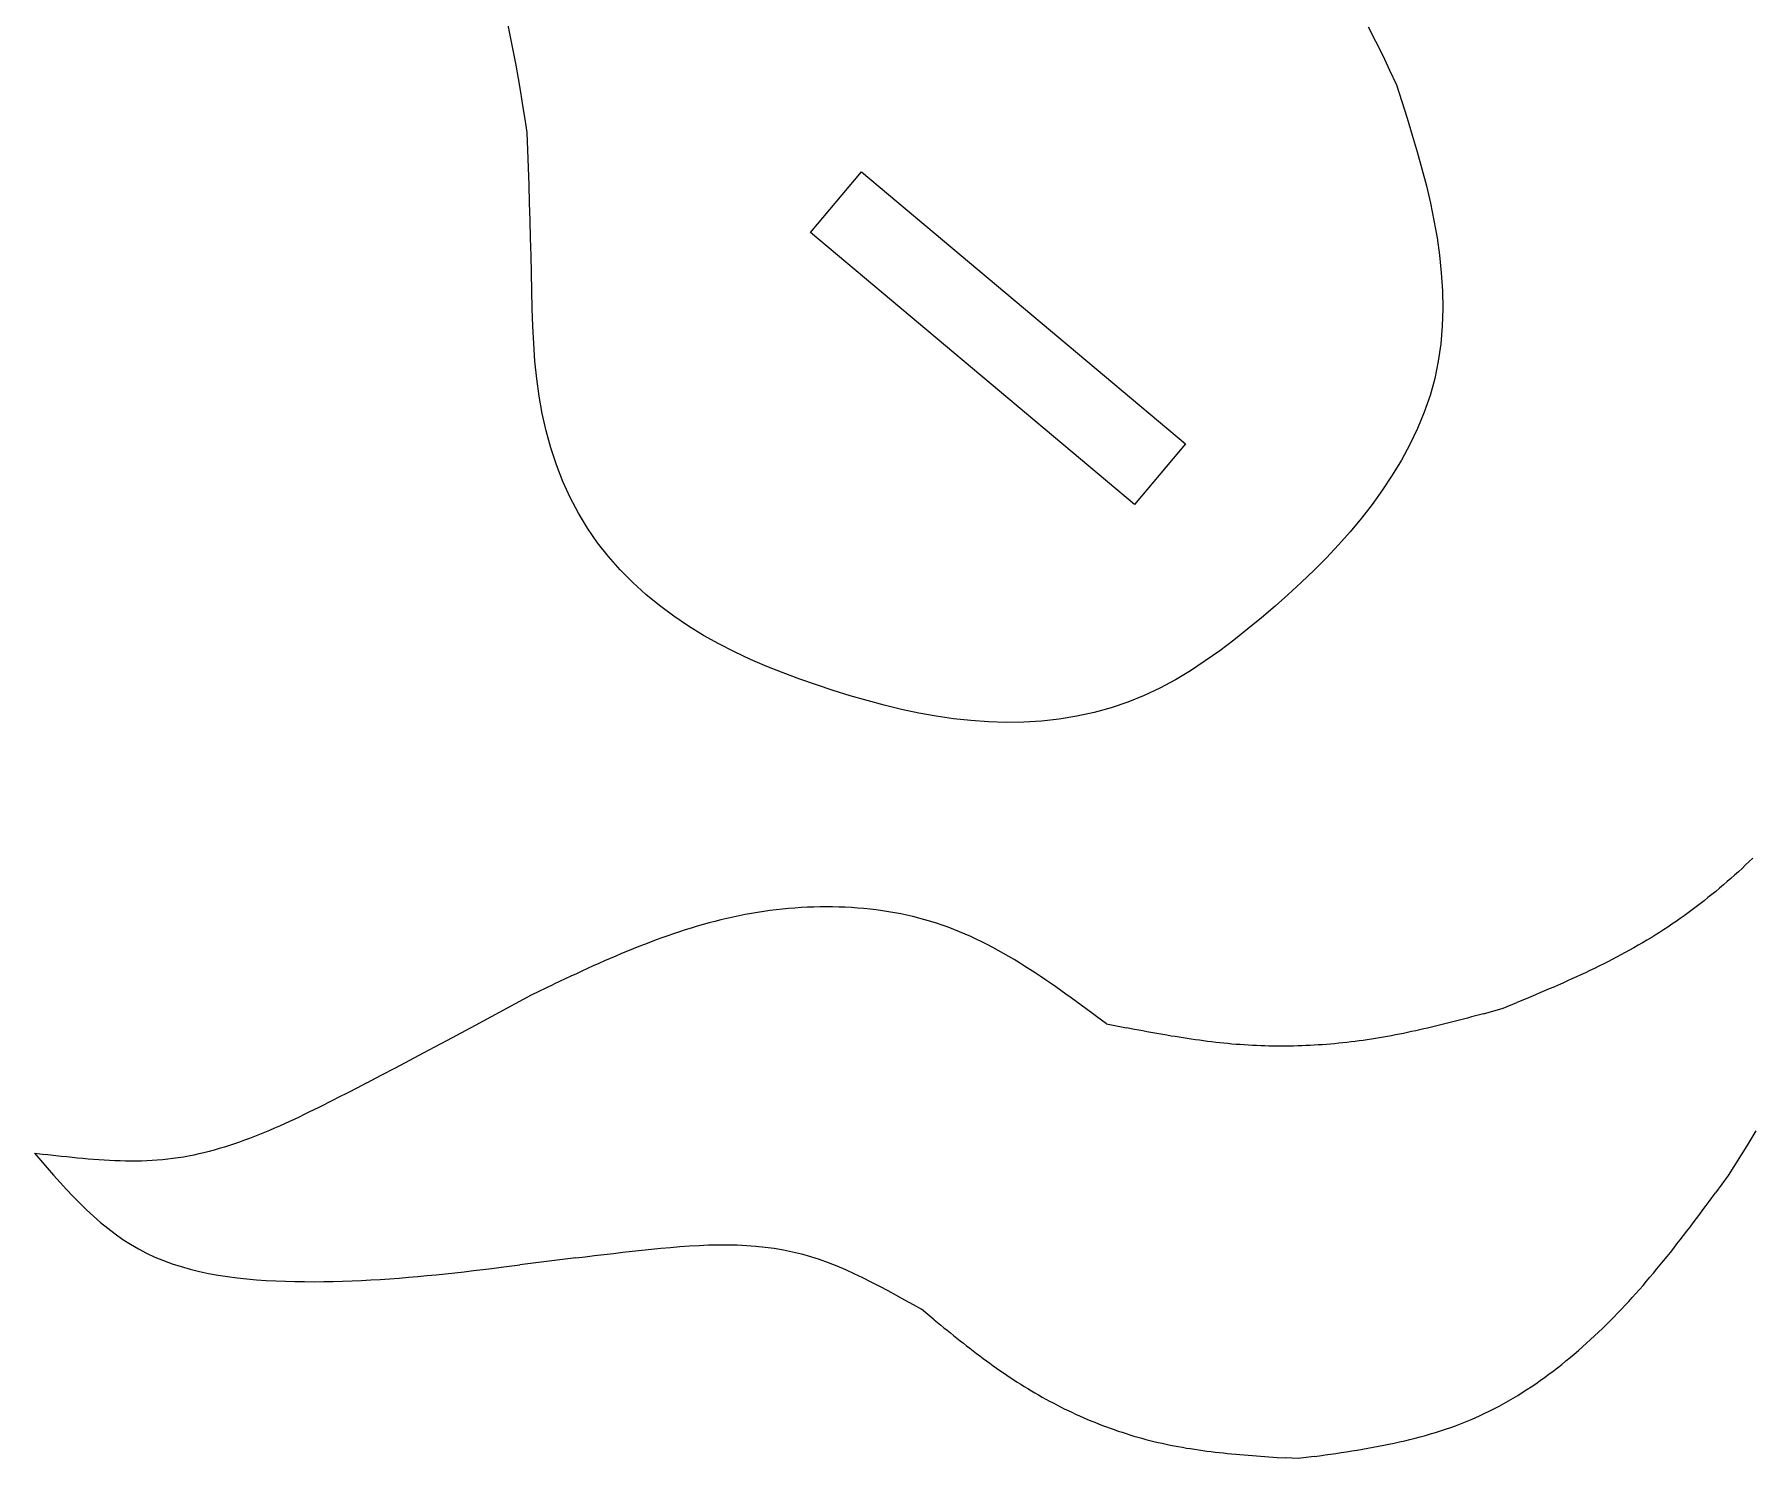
# Model space of a CAD drawing. Extents: x -3475 to 3475, y -2114 to 2114.
# Drawn here: x 1995 to 2620, y -2106 to -1588 of the extents above; entities that cross this region are included whole.
import ezdxf

# ---------------------------------------------------------------- set-up
doc = ezdxf.new("R2010")
doc.units = 0
doc.header["$MEASUREMENT"] = 0
doc.layers.get('0').update_dxf_attribs({"linetype": 'CONTINUOUS'})

msp = doc.modelspace()

# ---------------------------------------------------------------- linework, layer by layer
for p, q in [((2168.63, -1589.33), (2167.58, -1584.49)), ((2480.44, -1585.09), (2483.11, -1590.29)), ((2169.61, -1594.19), (2168.63, -1589.33)), ((2483.11, -1590.29), (2485.69, -1595.54)), ((2170.53, -1599.06), (2169.61, -1594.19)), ((2485.69, -1595.54), (2488.2, -1600.84)), ((2171.39, -1603.94), (2170.53, -1599.06)), ((2172.21, -1608.83), (2171.39, -1603.94)), ((2488.2, -1600.84), (2490.69, -1606.16)), ((2173, -1613.73), (2172.21, -1608.83)), ((2490.69, -1606.16), (2492.64, -1612.26)), ((2173.77, -1618.64), (2173, -1613.73)), ((2492.64, -1612.26), (2494.57, -1618.36)), ((2174.53, -1623.55), (2173.77, -1618.64)), ((2175.21, -1642.72), (2174.53, -1623.55)), ((2494.57, -1618.36), (2496.45, -1624.48)), ((2496.45, -1624.48), (2498.26, -1630.62)), ((2498.26, -1630.62), (2499.98, -1636.78)), ((2277.6, -1659.88), (2296.14, -1637.78)), ((2296.14, -1637.78), (2414, -1736.68)), ((2499.98, -1636.78), (2501.58, -1642.97)), ((2175.42, -1649.11), (2175.21, -1642.72)), ((2501.58, -1642.97), (2503.04, -1649.2)), ((2175.62, -1655.5), (2175.42, -1649.11)), ((2503.04, -1649.2), (2504.34, -1655.48)), ((2175.8, -1661.9), (2175.62, -1655.5)), ((2395.46, -1758.77), (2277.6, -1659.88)), ((2504.34, -1655.48), (2505.45, -1661.8)), ((2175.96, -1668.3), (2175.8, -1661.9)), ((2505.45, -1661.8), (2506.35, -1668.19)), ((2176.1, -1674.7), (2175.96, -1668.3)), ((2506.35, -1668.19), (2507.01, -1674.61)), ((2176.23, -1681.11), (2176.1, -1674.7)), ((2507.01, -1674.61), (2507.42, -1681.07)), ((2176.38, -1687.51), (2176.23, -1681.11)), ((2507.42, -1681.07), (2507.54, -1687.53)), ((2176.59, -1693.91), (2176.38, -1687.51)), ((2507.54, -1687.53), (2507.34, -1693.97)), ((2176.91, -1700.3), (2176.59, -1693.91)), ((2507.34, -1693.97), (2506.81, -1700.37)), ((2177.38, -1706.68), (2176.91, -1700.3)), ((2506.81, -1700.37), (2505.91, -1706.72)), ((2178.02, -1713.05), (2177.38, -1706.68)), ((2505.91, -1706.72), (2504.62, -1712.98)), ((2178.9, -1719.4), (2178.02, -1713.05)), ((2504.62, -1712.98), (2502.92, -1719.15)), ((2180.04, -1725.72), (2178.9, -1719.4)), ((2502.92, -1719.15), (2500.82, -1725.2)), ((2181.46, -1732.01), (2180.04, -1725.72)), ((2500.82, -1725.2), (2498.36, -1731.13)), ((2183.17, -1738.23), (2181.46, -1732.01)), ((2498.36, -1731.13), (2495.58, -1736.94)), ((2185.19, -1744.36), (2183.17, -1738.23)), ((2414, -1736.68), (2395.46, -1758.77)), ((2495.58, -1736.94), (2492.5, -1742.61)), ((2187.52, -1750.37), (2185.19, -1744.36)), ((2489.16, -1748.14), (2485.6, -1753.51)), ((2492.5, -1742.61), (2489.16, -1748.14)), ((2190.17, -1756.23), (2187.52, -1750.37)), ((2485.6, -1753.51), (2481.85, -1758.73)), ((2193.15, -1761.92), (2190.17, -1756.23)), ((2481.85, -1758.73), (2477.92, -1763.8)), ((2196.48, -1767.42), (2193.15, -1761.92)), ((2200.14, -1772.69), (2196.48, -1767.42)), ((2477.92, -1763.8), (2473.84, -1768.72)), ((2204.13, -1777.73), (2200.14, -1772.69)), ((2469.6, -1773.51), (2465.22, -1778.17)), ((2473.84, -1768.72), (2469.6, -1773.51)), ((2208.4, -1782.55), (2204.13, -1777.73)), ((2465.22, -1778.17), (2460.71, -1782.72)), ((2212.95, -1787.13), (2208.4, -1782.55)), ((2460.71, -1782.72), (2456.09, -1787.16)), ((2217.73, -1791.47), (2212.95, -1787.13)), ((2222.72, -1795.57), (2217.73, -1791.47)), ((2451.36, -1791.5), (2446.53, -1795.76)), ((2456.09, -1787.16), (2451.36, -1791.5)), ((2227.89, -1799.42), (2222.72, -1795.57)), ((2446.53, -1795.76), (2441.61, -1799.94)), ((2233.23, -1803.02), (2227.89, -1799.42)), ((2238.69, -1806.37), (2233.23, -1803.02)), ((2436.63, -1804.05), (2431.56, -1808.07)), ((2441.61, -1799.94), (2436.63, -1804.05)), ((2244.28, -1809.49), (2238.69, -1806.37)), ((2249.99, -1812.4), (2244.28, -1809.49)), ((2431.56, -1808.07), (2426.4, -1811.96)), ((2255.78, -1815.11), (2249.99, -1812.4)), ((2261.67, -1817.65), (2255.78, -1815.11)), ((2421.14, -1815.69), (2415.77, -1819.22)), ((2426.4, -1811.96), (2421.14, -1815.69)), ((2267.63, -1820.03), (2261.67, -1817.65)), ((2273.66, -1822.27), (2267.63, -1820.03)), ((2279.74, -1824.38), (2273.66, -1822.27)), ((2410.28, -1822.52), (2404.66, -1825.56)), ((2415.77, -1819.22), (2410.28, -1822.52)), ((2285.86, -1826.39), (2279.74, -1824.38)), ((2292.01, -1828.31), (2285.86, -1826.39)), ((2298.2, -1830.1), (2292.01, -1828.31)), ((2398.89, -1828.29), (2392.98, -1830.69)), ((2404.66, -1825.56), (2398.89, -1828.29)), ((2304.41, -1831.76), (2298.2, -1830.1)), ((2310.66, -1833.27), (2304.41, -1831.76)), ((2316.94, -1834.61), (2310.66, -1833.27)), ((2323.25, -1835.75), (2316.94, -1834.61)), ((2329.58, -1836.68), (2323.25, -1835.75)), ((2374.44, -1835.78), (2368.07, -1836.8)), ((2380.73, -1834.42), (2374.44, -1835.78)), ((2386.92, -1832.73), (2380.73, -1834.42)), ((2392.98, -1830.69), (2386.92, -1832.73)), ((2335.95, -1837.38), (2329.58, -1836.68)), ((2342.34, -1837.83), (2335.95, -1837.38)), ((2348.76, -1838.01), (2342.34, -1837.83)), ((2355.21, -1837.91), (2348.76, -1838.01)), ((2361.65, -1837.51), (2355.21, -1837.91)), ((2368.07, -1836.8), (2361.65, -1837.51)), ((2615.03, -1892.3), (2613.68, -1893.52)), ((2616.37, -1891.08), (2615.03, -1892.3)), ((2617.69, -1889.84), (2616.37, -1891.08)), ((2619.01, -1888.59), (2617.69, -1889.84)), ((2620.32, -1887.33), (2619.01, -1888.59)), ((2608.2, -1898.28), (2606.81, -1899.44)), ((2609.58, -1897.1), (2608.2, -1898.28)), ((2610.96, -1895.92), (2609.58, -1897.1)), ((2612.33, -1894.72), (2610.96, -1895.92)), ((2613.68, -1893.52), (2612.33, -1894.72)), ((2601.14, -1903.96), (2599.7, -1905.06)), ((2602.57, -1902.85), (2601.14, -1903.96)), ((2603.99, -1901.72), (2602.57, -1902.85)), ((2605.4, -1900.59), (2603.99, -1901.72)), ((2606.81, -1899.44), (2605.4, -1900.59)), ((2240.67, -1910.94), (2238.5, -1911.54)), ((2242.84, -1910.37), (2240.67, -1910.94)), ((2245.02, -1909.82), (2242.84, -1910.37)), ((2247.21, -1909.3), (2245.02, -1909.82)), ((2249.42, -1908.8), (2247.21, -1909.3)), ((2251.63, -1908.33), (2249.42, -1908.8)), ((2253.85, -1907.9), (2251.63, -1908.33)), ((2256.07, -1907.49), (2253.85, -1907.9)), ((2258.31, -1907.11), (2256.07, -1907.49)), ((2260.56, -1906.77), (2258.31, -1907.11)), ((2262.82, -1906.45), (2260.56, -1906.77)), ((2265.08, -1906.17), (2262.82, -1906.45)), ((2267.35, -1905.91), (2265.08, -1906.17)), ((2269.62, -1905.69), (2267.35, -1905.91)), ((2271.9, -1905.5), (2269.62, -1905.69)), ((2274.18, -1905.35), (2271.9, -1905.5)), ((2276.46, -1905.23), (2274.18, -1905.35)), ((2278.75, -1905.14), (2276.46, -1905.23)), ((2281.04, -1905.09), (2278.75, -1905.14)), ((2283.32, -1905.07), (2281.04, -1905.09)), ((2285.61, -1905.08), (2283.32, -1905.07)), ((2287.89, -1905.14), (2285.61, -1905.08)), ((2290.17, -1905.22), (2287.89, -1905.14)), ((2292.44, -1905.34), (2290.17, -1905.22)), ((2294.72, -1905.5), (2292.44, -1905.34)), ((2296.98, -1905.7), (2294.72, -1905.5)), ((2299.24, -1905.93), (2296.98, -1905.7)), ((2301.49, -1906.2), (2299.24, -1905.93)), ((2303.74, -1906.51), (2301.49, -1906.2)), ((2305.97, -1906.86), (2303.74, -1906.51)), ((2308.2, -1907.24), (2305.97, -1906.86)), ((2310.41, -1907.67), (2308.2, -1907.24)), ((2312.61, -1908.13), (2310.41, -1907.67)), ((2314.8, -1908.64), (2312.61, -1908.13)), ((2316.98, -1909.18), (2314.8, -1908.64)), ((2319.14, -1909.76), (2316.98, -1909.18)), ((2321.29, -1910.39), (2319.14, -1909.76)), ((2323.42, -1911.06), (2321.29, -1910.39)), ((2325.53, -1911.76), (2323.42, -1911.06)), ((2592.37, -1910.38), (2590.88, -1911.4)), ((2593.85, -1909.34), (2592.37, -1910.38)), ((2595.33, -1908.29), (2593.85, -1909.34)), ((2596.79, -1907.23), (2595.33, -1908.29)), ((2598.25, -1906.15), (2596.79, -1907.23)), ((2599.7, -1905.06), (2598.25, -1906.15)), ((2221.44, -1917.13), (2219.34, -1917.92)), ((2223.55, -1916.36), (2221.44, -1917.13)), ((2225.67, -1915.61), (2223.55, -1916.36)), ((2227.79, -1914.88), (2225.67, -1915.61)), ((2229.92, -1914.17), (2227.79, -1914.88)), ((2232.05, -1913.48), (2229.92, -1914.17)), ((2234.19, -1912.81), (2232.05, -1913.48)), ((2236.34, -1912.16), (2234.19, -1912.81)), ((2238.5, -1911.54), (2236.34, -1912.16)), ((2327.63, -1912.51), (2325.53, -1911.76)), ((2329.71, -1913.3), (2327.63, -1912.51)), ((2331.77, -1914.13), (2329.71, -1913.3)), ((2333.82, -1915), (2331.77, -1914.13)), ((2335.85, -1915.9), (2333.82, -1915)), ((2337.87, -1916.84), (2335.85, -1915.9)), ((2339.87, -1917.81), (2337.87, -1916.84)), ((2581.75, -1917.24), (2580.2, -1918.17)), ((2583.29, -1916.31), (2581.75, -1917.24)), ((2584.82, -1915.35), (2583.29, -1916.31)), ((2586.35, -1914.39), (2584.82, -1915.35)), ((2587.87, -1913.41), (2586.35, -1914.39)), ((2589.38, -1912.41), (2587.87, -1913.41)), ((2590.88, -1911.4), (2589.38, -1912.41)), ((2206.83, -1922.97), (2204.76, -1923.85)), ((2208.9, -1922.09), (2206.83, -1922.97)), ((2210.98, -1921.23), (2208.9, -1922.09)), ((2213.06, -1920.38), (2210.98, -1921.23)), ((2215.15, -1919.54), (2213.06, -1920.38)), ((2217.24, -1918.72), (2215.15, -1919.54)), ((2219.34, -1917.92), (2217.24, -1918.72)), ((2341.86, -1918.81), (2339.87, -1917.81)), ((2343.84, -1919.84), (2341.86, -1918.81)), ((2345.8, -1920.91), (2343.84, -1919.84)), ((2347.75, -1922), (2345.8, -1920.91)), ((2349.7, -1923.11), (2347.75, -1922)), ((2351.63, -1924.26), (2349.7, -1923.11)), ((2570.74, -1923.42), (2569.14, -1924.25)), ((2572.33, -1922.57), (2570.74, -1923.42)), ((2573.92, -1921.72), (2572.33, -1922.57)), ((2575.5, -1920.85), (2573.92, -1921.72)), ((2577.07, -1919.97), (2575.5, -1920.85)), ((2578.64, -1919.07), (2577.07, -1919.97)), ((2580.2, -1918.17), (2578.64, -1919.07)), ((2192.42, -1929.39), (2190.37, -1930.34)), ((2194.47, -1928.45), (2192.42, -1929.39)), ((2196.52, -1927.51), (2194.47, -1928.45)), ((2198.58, -1926.58), (2196.52, -1927.51)), ((2200.63, -1925.66), (2198.58, -1926.58)), ((2202.7, -1924.75), (2200.63, -1925.66)), ((2204.76, -1923.85), (2202.7, -1924.75)), ((2353.55, -1925.42), (2351.63, -1924.26)), ((2355.46, -1926.61), (2353.55, -1925.42)), ((2357.36, -1927.82), (2355.46, -1926.61)), ((2359.26, -1929.05), (2357.36, -1927.82)), ((2361.14, -1930.3), (2359.26, -1929.05)), ((2557.78, -1929.79), (2556.14, -1930.55)), ((2559.42, -1929.03), (2557.78, -1929.79)), ((2561.05, -1928.26), (2559.42, -1929.03)), ((2562.68, -1927.47), (2561.05, -1928.26)), ((2564.3, -1926.68), (2562.68, -1927.47)), ((2565.92, -1925.88), (2564.3, -1926.68)), ((2567.53, -1925.07), (2565.92, -1925.88)), ((2569.14, -1924.25), (2567.53, -1925.07)), ((2176.07, -1937.1), (2184.23, -1933.22)), ((2186.28, -1932.26), (2184.23, -1933.22)), ((2188.32, -1931.3), (2186.28, -1932.26)), ((2190.37, -1930.34), (2188.32, -1931.3)), ((2363.02, -1931.57), (2361.14, -1930.3)), ((2364.89, -1932.85), (2363.02, -1931.57)), ((2366.76, -1934.15), (2364.89, -1932.85)), ((2368.62, -1935.46), (2366.76, -1934.15)), ((2370.48, -1936.78), (2368.62, -1935.46)), ((2544.55, -1935.66), (2542.88, -1936.38)), ((2546.21, -1934.95), (2544.55, -1935.66)), ((2547.87, -1934.23), (2546.21, -1934.95)), ((2549.53, -1933.51), (2547.87, -1934.23)), ((2551.19, -1932.78), (2549.53, -1933.51)), ((2552.84, -1932.04), (2551.19, -1932.78)), ((2554.49, -1931.3), (2552.84, -1932.04)), ((2556.14, -1930.55), (2554.49, -1931.3)), ((2155.73, -1948.09), (2176.07, -1937.1)), ((2372.33, -1938.12), (2370.48, -1936.78)), ((2374.17, -1939.46), (2372.33, -1938.12)), ((2376.02, -1940.81), (2374.17, -1939.46)), ((2377.86, -1942.17), (2376.02, -1940.81)), ((2379.7, -1943.53), (2377.86, -1942.17)), ((2522.29, -1943.94), (2529.49, -1941.96)), ((2529.49, -1941.96), (2534.52, -1939.88)), ((2537.87, -1938.49), (2534.52, -1939.88)), ((2539.54, -1937.79), (2537.87, -1938.49)), ((2541.21, -1937.08), (2539.54, -1937.79)), ((2542.88, -1936.38), (2541.21, -1937.08)), ((2145.51, -1953.58), (2155.73, -1948.09)), ((2381.54, -1944.9), (2379.7, -1943.53)), ((2385.21, -1947.64), (2381.54, -1944.9)), ((2385.21, -1947.64), (2392.54, -1949.08)), ((2504.95, -1948.45), (2503.49, -1948.8)), ((2506.39, -1948.1), (2504.95, -1948.45)), ((2507.84, -1947.74), (2506.39, -1948.1)), ((2509.29, -1947.37), (2507.84, -1947.74)), ((2510.74, -1947.01), (2509.29, -1947.37)), ((2512.18, -1946.63), (2510.74, -1947.01)), ((2513.63, -1946.26), (2512.18, -1946.63)), ((2515.07, -1945.88), (2513.63, -1946.26)), ((2516.52, -1945.5), (2515.07, -1945.88)), ((2517.96, -1945.11), (2516.52, -1945.5)), ((2519.4, -1944.72), (2517.96, -1945.11)), ((2522.29, -1943.94), (2519.4, -1944.72)), ((2138.68, -1957.23), (2145.51, -1953.58)), ((2395.48, -1949.64), (2392.54, -1949.08)), ((2396.95, -1949.92), (2395.48, -1949.64)), ((2398.42, -1950.2), (2396.95, -1949.92)), ((2399.89, -1950.47), (2398.42, -1950.2)), ((2401.36, -1950.74), (2399.89, -1950.47)), ((2402.83, -1951.01), (2401.36, -1950.74)), ((2404.3, -1951.27), (2402.83, -1951.01)), ((2405.77, -1951.53), (2404.3, -1951.27)), ((2407.24, -1951.79), (2405.77, -1951.53)), ((2408.71, -1952.04), (2407.24, -1951.79)), ((2410.18, -1952.28), (2408.71, -1952.04)), ((2411.66, -1952.52), (2410.18, -1952.28)), ((2413.13, -1952.75), (2411.66, -1952.52)), ((2414.61, -1952.98), (2413.13, -1952.75)), ((2416.08, -1953.2), (2414.61, -1952.98)), ((2417.56, -1953.41), (2416.08, -1953.2)), ((2419.03, -1953.61), (2417.56, -1953.41)), ((2420.51, -1953.81), (2419.03, -1953.61)), ((2421.99, -1954), (2420.51, -1953.81)), ((2423.47, -1954.18), (2421.99, -1954)), ((2424.95, -1954.35), (2423.47, -1954.18)), ((2426.43, -1954.52), (2424.95, -1954.35)), ((2427.92, -1954.67), (2426.43, -1954.52)), ((2429.4, -1954.82), (2427.92, -1954.67)), ((2430.88, -1954.95), (2429.4, -1954.82)), ((2468.21, -1954.84), (2466.72, -1954.97)), ((2469.7, -1954.7), (2468.21, -1954.84)), ((2471.18, -1954.55), (2469.7, -1954.7)), ((2472.67, -1954.38), (2471.18, -1954.55)), ((2474.16, -1954.21), (2472.67, -1954.38)), ((2475.64, -1954.03), (2474.16, -1954.21)), ((2477.12, -1953.84), (2475.64, -1954.03)), ((2478.6, -1953.63), (2477.12, -1953.84)), ((2480.08, -1953.42), (2478.6, -1953.63)), ((2481.56, -1953.2), (2480.08, -1953.42)), ((2483.03, -1952.96), (2481.56, -1953.2)), ((2484.51, -1952.72), (2483.03, -1952.96)), ((2485.98, -1952.47), (2484.51, -1952.72)), ((2487.45, -1952.21), (2485.98, -1952.47)), ((2488.91, -1951.93), (2487.45, -1952.21)), ((2490.38, -1951.66), (2488.91, -1951.93)), ((2491.84, -1951.37), (2490.38, -1951.66)), ((2493.3, -1951.07), (2491.84, -1951.37)), ((2494.76, -1950.77), (2493.3, -1951.07)), ((2496.22, -1950.46), (2494.76, -1950.77)), ((2497.68, -1950.14), (2496.22, -1950.46)), ((2499.14, -1949.81), (2497.68, -1950.14)), ((2500.59, -1949.48), (2499.14, -1949.81)), ((2502.04, -1949.14), (2500.59, -1949.48)), ((2503.49, -1948.8), (2502.04, -1949.14)), ((2126.65, -1963.6), (2131.82, -1960.87)), ((2131.82, -1960.87), (2138.68, -1957.23)), ((2432.37, -1955.08), (2430.88, -1954.95)), ((2433.86, -1955.19), (2432.37, -1955.08)), ((2435.35, -1955.29), (2433.86, -1955.19)), ((2436.84, -1955.39), (2435.35, -1955.29)), ((2438.33, -1955.47), (2436.84, -1955.39)), ((2439.82, -1955.54), (2438.33, -1955.47)), ((2441.31, -1955.6), (2439.82, -1955.54)), ((2442.8, -1955.65), (2441.31, -1955.6)), ((2444.3, -1955.68), (2442.8, -1955.65)), ((2445.79, -1955.71), (2444.3, -1955.68)), ((2447.29, -1955.73), (2445.79, -1955.71)), ((2448.78, -1955.73), (2447.29, -1955.73)), ((2450.28, -1955.73), (2448.78, -1955.73)), ((2451.77, -1955.71), (2450.28, -1955.73)), ((2453.27, -1955.68), (2451.77, -1955.71)), ((2454.77, -1955.65), (2453.27, -1955.68)), ((2456.26, -1955.6), (2454.77, -1955.65)), ((2457.76, -1955.54), (2456.26, -1955.6)), ((2459.25, -1955.47), (2457.76, -1955.54)), ((2460.75, -1955.39), (2459.25, -1955.47)), ((2462.24, -1955.3), (2460.75, -1955.39)), ((2463.73, -1955.2), (2462.24, -1955.3)), ((2465.23, -1955.09), (2463.73, -1955.2)), ((2466.72, -1954.97), (2465.23, -1955.09)), ((2116.26, -1969.04), (2121.47, -1966.32)), ((2121.47, -1966.32), (2126.65, -1963.6)), ((2109.28, -1972.65), (2105.77, -1974.45)), ((2112.78, -1970.84), (2109.28, -1972.65)), ((2116.26, -1969.04), (2112.78, -1970.84)), ((2095.17, -1979.78), (2093.4, -1980.64)), ((2096.95, -1978.9), (2095.17, -1979.78)), ((2098.72, -1978.02), (2096.95, -1978.9)), ((2100.49, -1977.14), (2098.72, -1978.02)), ((2102.25, -1976.25), (2100.49, -1977.14)), ((2104.02, -1975.35), (2102.25, -1976.25)), ((2105.77, -1974.45), (2104.02, -1975.35)), ((2082.65, -1985.59), (2080.84, -1986.37)), ((2084.45, -1984.8), (2082.65, -1985.59)), ((2086.25, -1983.99), (2084.45, -1984.8)), ((2088.04, -1983.17), (2086.25, -1983.99)), ((2089.83, -1982.34), (2088.04, -1983.17)), ((2091.61, -1981.5), (2089.83, -1982.34)), ((2093.4, -1980.64), (2091.61, -1981.5)), ((2066.26, -1991.86), (2064.42, -1992.45)), ((2068.1, -1991.26), (2066.26, -1991.86)), ((2069.93, -1990.62), (2068.1, -1991.26)), ((2071.76, -1989.97), (2069.93, -1990.62)), ((2073.59, -1989.29), (2071.76, -1989.97)), ((2075.41, -1988.59), (2073.59, -1989.29)), ((2077.22, -1987.86), (2075.41, -1988.59)), ((2079.04, -1987.12), (2077.22, -1987.86)), ((2080.84, -1986.37), (2079.04, -1987.12)), ((2618.07, -1991.95), (2611.36, -2002.77)), ((2621.41, -1986.53), (2618.07, -1991.95)), ((1995.3, -1994.66), (1997.62, -1997.33)), ((1995.3, -1994.66), (1999.23, -1995.13)), ((1997.62, -1997.33), (1999.95, -1999.99)), ((2001.19, -1995.36), (1999.23, -1995.13)), ((2003.15, -1995.59), (2001.19, -1995.36)), ((2005.11, -1995.82), (2003.15, -1995.59)), ((2007.07, -1996.03), (2005.11, -1995.82)), ((2009.02, -1996.24), (2007.07, -1996.03)), ((2010.98, -1996.44), (2009.02, -1996.24)), ((2012.94, -1996.62), (2010.98, -1996.44)), ((2014.89, -1996.79), (2012.94, -1996.62)), ((2016.84, -1996.95), (2014.89, -1996.79)), ((2018.79, -1997.09), (2016.84, -1996.95)), ((2020.73, -1997.22), (2018.79, -1997.09)), ((2022.68, -1997.33), (2020.73, -1997.22)), ((2024.62, -1997.41), (2022.68, -1997.33)), ((2026.56, -1997.48), (2024.62, -1997.41)), ((2028.49, -1997.52), (2026.56, -1997.48)), ((2030.42, -1997.54), (2028.49, -1997.52)), ((2032.35, -1997.53), (2030.42, -1997.54)), ((2034.27, -1997.49), (2032.35, -1997.53)), ((2036.19, -1997.43), (2034.27, -1997.49)), ((2038.11, -1997.33), (2036.19, -1997.43)), ((2040.02, -1997.21), (2038.11, -1997.33)), ((2041.93, -1997.05), (2040.02, -1997.21)), ((2043.83, -1996.86), (2041.93, -1997.05)), ((2045.73, -1996.63), (2043.83, -1996.86)), ((2047.62, -1996.36), (2045.73, -1996.63)), ((2049.5, -1996.06), (2047.62, -1996.36)), ((2051.38, -1995.72), (2049.5, -1996.06)), ((2053.26, -1995.35), (2051.38, -1995.72)), ((2055.13, -1994.94), (2053.26, -1995.35)), ((2057, -1994.5), (2055.13, -1994.94)), ((2058.86, -1994.03), (2057, -1994.5)), ((2060.72, -1993.53), (2058.86, -1994.03)), ((2062.57, -1993), (2060.72, -1993.53)), ((2064.42, -1992.45), (2062.57, -1993)), ((1999.95, -1999.99), (2002.29, -2002.63)), ((2002.29, -2002.63), (2004.64, -2005.25)), ((2611.36, -2002.77), (2606.76, -2009.03)), ((2004.64, -2005.25), (2007.02, -2007.82)), ((2007.02, -2007.82), (2009.42, -2010.35)), ((2009.42, -2010.35), (2011.85, -2012.83)), ((2604.46, -2012.16), (2606.76, -2009.03)), ((2011.85, -2012.83), (2014.32, -2015.23)), ((2014.32, -2015.23), (2016.84, -2017.57)), ((2599.81, -2018.4), (2600.98, -2016.84)), ((2600.98, -2016.84), (2602.14, -2015.28)), ((2602.14, -2015.28), (2603.3, -2013.72)), ((2603.3, -2013.72), (2604.46, -2012.16)), ((2016.84, -2017.57), (2019.4, -2019.82)), ((2019.4, -2019.82), (2022.02, -2021.97)), ((2022.02, -2021.97), (2024.7, -2024.03)), ((2595.1, -2024.58), (2596.29, -2023.04)), ((2596.29, -2023.04), (2597.47, -2021.5)), ((2597.47, -2021.5), (2598.64, -2019.95)), ((2598.64, -2019.95), (2599.81, -2018.4)), ((2024.7, -2024.03), (2027.44, -2025.97)), ((2027.44, -2025.97), (2030.25, -2027.78)), ((2030.25, -2027.78), (2033.13, -2029.47)), ((2033.13, -2029.47), (2036.1, -2031.02)), ((2216.23, -2029.91), (2219.7, -2029.55)), ((2219.7, -2029.55), (2223.17, -2029.2)), ((2223.17, -2029.2), (2226.65, -2028.88)), ((2226.65, -2028.88), (2230.12, -2028.6)), ((2230.12, -2028.6), (2233.6, -2028.36)), ((2233.6, -2028.36), (2237.07, -2028.16)), ((2237.07, -2028.16), (2240.54, -2028.03)), ((2240.54, -2028.03), (2244, -2027.95)), ((2244, -2027.95), (2247.44, -2027.95)), ((2247.44, -2027.95), (2250.88, -2028.02)), ((2250.88, -2028.02), (2254.29, -2028.17)), ((2254.29, -2028.17), (2257.69, -2028.42)), ((2257.69, -2028.42), (2261.07, -2028.77)), ((2261.07, -2028.77), (2264.42, -2029.22)), ((2264.42, -2029.22), (2267.75, -2029.78)), ((2267.75, -2029.78), (2271.05, -2030.46)), ((2590.31, -2030.71), (2591.52, -2029.19)), ((2591.52, -2029.19), (2592.72, -2027.66)), ((2592.72, -2027.66), (2593.91, -2026.12)), ((2593.91, -2026.12), (2595.1, -2024.58)), ((2036.1, -2031.02), (2039.14, -2032.43)), ((2039.14, -2032.43), (2042.26, -2033.71)), ((2042.26, -2033.71), (2045.44, -2034.86)), ((2045.44, -2034.86), (2048.68, -2035.9)), ((2048.68, -2035.9), (2051.97, -2036.82)), ((2165.11, -2036.13), (2171.87, -2035.3)), ((2192.21, -2032.74), (2171.87, -2035.3)), ((2192.21, -2032.74), (2195.62, -2032.32)), ((2195.62, -2032.32), (2199.04, -2031.9)), ((2199.04, -2031.9), (2202.46, -2031.49)), ((2202.46, -2031.49), (2205.89, -2031.08)), ((2205.89, -2031.08), (2209.33, -2030.68)), ((2209.33, -2030.68), (2212.77, -2030.29)), ((2212.77, -2030.29), (2216.23, -2029.91)), ((2271.05, -2030.46), (2274.32, -2031.26)), ((2274.32, -2031.26), (2277.56, -2032.19)), ((2277.56, -2032.19), (2280.77, -2033.23)), ((2280.77, -2033.23), (2283.96, -2034.38)), ((2283.96, -2034.38), (2287.12, -2035.62)), ((2287.12, -2035.62), (2290.26, -2036.95)), ((2585.4, -2036.75), (2586.64, -2035.25)), ((2586.64, -2035.25), (2587.87, -2033.74)), ((2587.87, -2033.74), (2589.09, -2032.23)), ((2589.09, -2032.23), (2590.31, -2030.71)), ((2051.97, -2036.82), (2055.32, -2037.63)), ((2055.32, -2037.63), (2058.7, -2038.35)), ((2058.7, -2038.35), (2062.12, -2038.97)), ((2062.12, -2038.97), (2065.57, -2039.5)), ((2065.57, -2039.5), (2069.05, -2039.96)), ((2069.05, -2039.96), (2072.55, -2040.33)), ((2072.55, -2040.33), (2076.05, -2040.64)), ((2076.05, -2040.64), (2079.57, -2040.89)), ((2079.57, -2040.89), (2083.09, -2041.08)), ((2083.09, -2041.08), (2086.6, -2041.21)), ((2086.6, -2041.21), (2090.1, -2041.31)), ((2090.1, -2041.31), (2093.59, -2041.36)), ((2093.59, -2041.36), (2097.07, -2041.38)), ((2097.07, -2041.38), (2100.53, -2041.36)), ((2100.53, -2041.36), (2103.99, -2041.3)), ((2103.99, -2041.3), (2107.43, -2041.21)), ((2107.43, -2041.21), (2110.87, -2041.09)), ((2110.87, -2041.09), (2114.3, -2040.93)), ((2114.3, -2040.93), (2117.72, -2040.75)), ((2117.72, -2040.75), (2121.13, -2040.54)), ((2121.13, -2040.54), (2124.53, -2040.31)), ((2124.53, -2040.31), (2127.93, -2040.05)), ((2127.93, -2040.05), (2131.33, -2039.77)), ((2131.33, -2039.77), (2134.72, -2039.47)), ((2134.72, -2039.47), (2138.1, -2039.15)), ((2138.1, -2039.15), (2141.48, -2038.82)), ((2141.48, -2038.82), (2144.86, -2038.47)), ((2144.86, -2038.47), (2148.24, -2038.1)), ((2148.24, -2038.1), (2151.61, -2037.73)), ((2151.61, -2037.73), (2154.99, -2037.34)), ((2154.99, -2037.34), (2158.36, -2036.95)), ((2158.36, -2036.95), (2161.74, -2036.54)), ((2161.74, -2036.54), (2165.11, -2036.13)), ((2290.26, -2036.95), (2293.39, -2038.36)), ((2293.39, -2038.36), (2296.49, -2039.84)), ((2296.49, -2039.84), (2299.58, -2041.37)), ((2299.58, -2041.37), (2302.66, -2042.97)), ((2580.36, -2042.7), (2581.63, -2041.22)), ((2581.63, -2041.22), (2582.9, -2039.74)), ((2582.9, -2039.74), (2584.15, -2038.25)), ((2584.15, -2038.25), (2585.4, -2036.75)), ((2302.66, -2042.97), (2305.72, -2044.6)), ((2305.72, -2044.6), (2308.78, -2046.27)), ((2308.78, -2046.27), (2311.83, -2047.96)), ((2311.83, -2047.96), (2314.88, -2049.68)), ((2573.82, -2049.96), (2575.15, -2048.52)), ((2575.15, -2048.52), (2576.47, -2047.08)), ((2576.47, -2047.08), (2577.78, -2045.63)), ((2577.78, -2045.63), (2579.07, -2044.17)), ((2579.07, -2044.17), (2580.36, -2042.7)), ((2314.88, -2049.68), (2317.92, -2051.4)), ((2322.6, -2055.23), (2317.92, -2051.4)), ((2568.38, -2055.61), (2569.76, -2054.22)), ((2569.76, -2054.22), (2571.13, -2052.81)), ((2571.13, -2052.81), (2572.48, -2051.39)), ((2572.48, -2051.39), (2573.82, -2049.96)), ((2322.6, -2055.23), (2324.94, -2057.14)), ((2324.94, -2057.14), (2326.11, -2058.1)), ((2326.11, -2058.1), (2327.28, -2059.05)), ((2327.28, -2059.05), (2328.46, -2059.99)), ((2328.46, -2059.99), (2329.64, -2060.94)), ((2329.64, -2060.94), (2330.82, -2061.88)), ((2562.73, -2061.1), (2564.17, -2059.75)), ((2564.17, -2059.75), (2565.58, -2058.38)), ((2565.58, -2058.38), (2566.99, -2057)), ((2566.99, -2057), (2568.38, -2055.61)), ((2330.82, -2061.88), (2332, -2062.82)), ((2332, -2062.82), (2333.19, -2063.75)), ((2333.19, -2063.75), (2334.38, -2064.68)), ((2334.38, -2064.68), (2335.57, -2065.6)), ((2335.57, -2065.6), (2336.77, -2066.52)), ((2336.77, -2066.52), (2337.97, -2067.44)), ((2555.38, -2067.68), (2556.88, -2066.39)), ((2556.88, -2066.39), (2558.36, -2065.09)), ((2558.36, -2065.09), (2559.83, -2063.78)), ((2559.83, -2063.78), (2561.29, -2062.45)), ((2561.29, -2062.45), (2562.73, -2061.1)), ((2337.97, -2067.44), (2339.17, -2068.34)), ((2339.17, -2068.34), (2340.38, -2069.24)), ((2340.38, -2069.24), (2341.6, -2070.14)), ((2341.6, -2070.14), (2342.81, -2071.03)), ((2342.81, -2071.03), (2344.04, -2071.91)), ((2344.04, -2071.91), (2345.27, -2072.78)), ((2345.27, -2072.78), (2346.5, -2073.65)), ((2547.71, -2073.85), (2549.27, -2072.65)), ((2549.27, -2072.65), (2550.82, -2071.43)), ((2550.82, -2071.43), (2552.35, -2070.2)), ((2552.35, -2070.2), (2553.87, -2068.95)), ((2553.87, -2068.95), (2555.38, -2067.68)), ((2346.5, -2073.65), (2347.74, -2074.5)), ((2347.74, -2074.5), (2348.99, -2075.35)), ((2348.99, -2075.35), (2350.24, -2076.19)), ((2350.24, -2076.19), (2351.5, -2077.03)), ((2351.5, -2077.03), (2352.76, -2077.85)), ((2352.76, -2077.85), (2354.04, -2078.66)), ((2354.04, -2078.66), (2355.32, -2079.46)), ((2355.32, -2079.46), (2356.6, -2080.25)), ((2538.1, -2080.63), (2539.74, -2079.55)), ((2539.74, -2079.55), (2541.35, -2078.46)), ((2541.35, -2078.46), (2542.96, -2077.34)), ((2542.96, -2077.34), (2544.56, -2076.19)), ((2544.56, -2076.19), (2546.14, -2075.03)), ((2546.14, -2075.03), (2547.71, -2073.85)), ((2356.6, -2080.25), (2357.9, -2081.03)), ((2357.9, -2081.03), (2359.2, -2081.8)), ((2359.2, -2081.8), (2360.51, -2082.56)), ((2360.51, -2082.56), (2361.83, -2083.3)), ((2361.83, -2083.3), (2363.15, -2084.04)), ((2363.15, -2084.04), (2364.48, -2084.76)), ((2364.48, -2084.76), (2365.82, -2085.47)), ((2365.82, -2085.47), (2367.16, -2086.17)), ((2528.06, -2086.6), (2529.77, -2085.66)), ((2529.77, -2085.66), (2531.46, -2084.71)), ((2531.46, -2084.71), (2533.14, -2083.72)), ((2533.14, -2083.72), (2534.8, -2082.72)), ((2534.8, -2082.72), (2536.46, -2081.69)), ((2536.46, -2081.69), (2538.1, -2080.63)), ((2367.16, -2086.17), (2368.52, -2086.86)), ((2368.52, -2086.86), (2369.87, -2087.54)), ((2369.87, -2087.54), (2371.24, -2088.2)), ((2371.24, -2088.2), (2372.61, -2088.85)), ((2372.61, -2088.85), (2373.98, -2089.49)), ((2373.98, -2089.49), (2375.36, -2090.12)), ((2375.36, -2090.12), (2376.75, -2090.73)), ((2376.75, -2090.73), (2378.14, -2091.33)), ((2378.14, -2091.33), (2379.54, -2091.92)), ((2379.54, -2091.92), (2380.94, -2092.5)), ((2515.82, -2092.34), (2517.6, -2091.61)), ((2517.6, -2091.61), (2519.37, -2090.84)), ((2519.37, -2090.84), (2521.13, -2090.05)), ((2521.13, -2090.05), (2522.88, -2089.23)), ((2522.88, -2089.23), (2524.62, -2088.38)), ((2524.62, -2088.38), (2526.35, -2087.5)), ((2526.35, -2087.5), (2528.06, -2086.6)), ((2380.94, -2092.5), (2382.35, -2093.06)), ((2382.35, -2093.06), (2383.76, -2093.6)), ((2383.76, -2093.6), (2385.18, -2094.14)), ((2385.18, -2094.14), (2386.6, -2094.66)), ((2386.6, -2094.66), (2388.03, -2095.17)), ((2388.03, -2095.17), (2389.46, -2095.66)), ((2389.46, -2095.66), (2390.89, -2096.14)), ((2390.89, -2096.14), (2392.33, -2096.6)), ((2392.33, -2096.6), (2393.78, -2097.05)), ((2393.78, -2097.05), (2395.22, -2097.49)), ((2395.22, -2097.49), (2396.67, -2097.91)), ((2396.67, -2097.91), (2398.13, -2098.32)), ((2398.13, -2098.32), (2399.58, -2098.71)), ((2495.57, -2098.74), (2497.45, -2098.27)), ((2497.45, -2098.27), (2499.33, -2097.78)), ((2499.33, -2097.78), (2501.2, -2097.27)), ((2501.2, -2097.27), (2503.06, -2096.74)), ((2503.06, -2096.74), (2504.91, -2096.18)), ((2504.91, -2096.18), (2506.75, -2095.61)), ((2506.75, -2095.61), (2508.58, -2095)), ((2508.58, -2095), (2510.41, -2094.38)), ((2510.41, -2094.38), (2512.22, -2093.73)), ((2512.22, -2093.73), (2514.03, -2093.05)), ((2514.03, -2093.05), (2515.82, -2092.34)), ((2399.58, -2098.71), (2401.04, -2099.09)), ((2401.04, -2099.09), (2402.51, -2099.45)), ((2402.51, -2099.45), (2403.97, -2099.79)), ((2403.97, -2099.79), (2405.44, -2100.13)), ((2405.44, -2100.13), (2406.91, -2100.44)), ((2406.91, -2100.44), (2408.38, -2100.75)), ((2408.38, -2100.75), (2409.86, -2101.04)), ((2409.86, -2101.04), (2411.34, -2101.32)), ((2411.34, -2101.32), (2412.82, -2101.58)), ((2412.82, -2101.58), (2414.3, -2101.84)), ((2414.3, -2101.84), (2415.79, -2102.08)), ((2415.79, -2102.08), (2417.28, -2102.31)), ((2417.28, -2102.31), (2418.77, -2102.53)), ((2418.77, -2102.53), (2420.26, -2102.74)), ((2420.26, -2102.74), (2421.75, -2102.94)), ((2421.75, -2102.94), (2423.25, -2103.13)), ((2423.25, -2103.13), (2424.74, -2103.31)), ((2424.74, -2103.31), (2426.24, -2103.48)), ((2426.24, -2103.48), (2427.74, -2103.65)), ((2427.74, -2103.65), (2429.24, -2103.8)), ((2429.24, -2103.8), (2430.75, -2103.95)), ((2430.75, -2103.95), (2432.25, -2104.1)), ((2432.25, -2104.1), (2433.76, -2104.23)), ((2433.76, -2104.23), (2435.26, -2104.36)), ((2435.26, -2104.36), (2436.77, -2104.49)), ((2436.77, -2104.49), (2438.28, -2104.61)), ((2438.28, -2104.61), (2439.79, -2104.72)), ((2439.79, -2104.72), (2441.3, -2104.84)), ((2460.8, -2104.91), (2462.76, -2104.63)), ((2462.76, -2104.63), (2464.71, -2104.36)), ((2464.71, -2104.36), (2466.67, -2104.08)), ((2466.67, -2104.08), (2468.62, -2103.79)), ((2468.62, -2103.79), (2470.57, -2103.5)), ((2470.57, -2103.5), (2472.52, -2103.2)), ((2472.52, -2103.2), (2474.47, -2102.9)), ((2474.47, -2102.9), (2476.41, -2102.58)), ((2476.41, -2102.58), (2478.35, -2102.25)), ((2478.35, -2102.25), (2480.28, -2101.92)), ((2480.28, -2101.92), (2482.21, -2101.57)), ((2482.21, -2101.57), (2484.14, -2101.21)), ((2484.14, -2101.21), (2486.06, -2100.84)), ((2486.06, -2100.84), (2487.97, -2100.45)), ((2487.97, -2100.45), (2489.88, -2100.05)), ((2489.88, -2100.05), (2491.78, -2099.63)), ((2491.78, -2099.63), (2493.68, -2099.2)), ((2493.68, -2099.2), (2495.57, -2098.74)), ((2441.3, -2104.84), (2442.81, -2104.94)), ((2442.81, -2104.94), (2444.32, -2105.05)), ((2444.32, -2105.05), (2445.84, -2105.15)), ((2445.84, -2105.15), (2447.35, -2105.24)), ((2447.35, -2105.24), (2450.38, -2105.43)), ((2454.92, -2105.71), (2450.38, -2105.43)), ((2460.8, -2104.91), (2454.92, -2105.71))]:
    msp.add_line(p, q)

doc.saveas('drawing.dxf')
